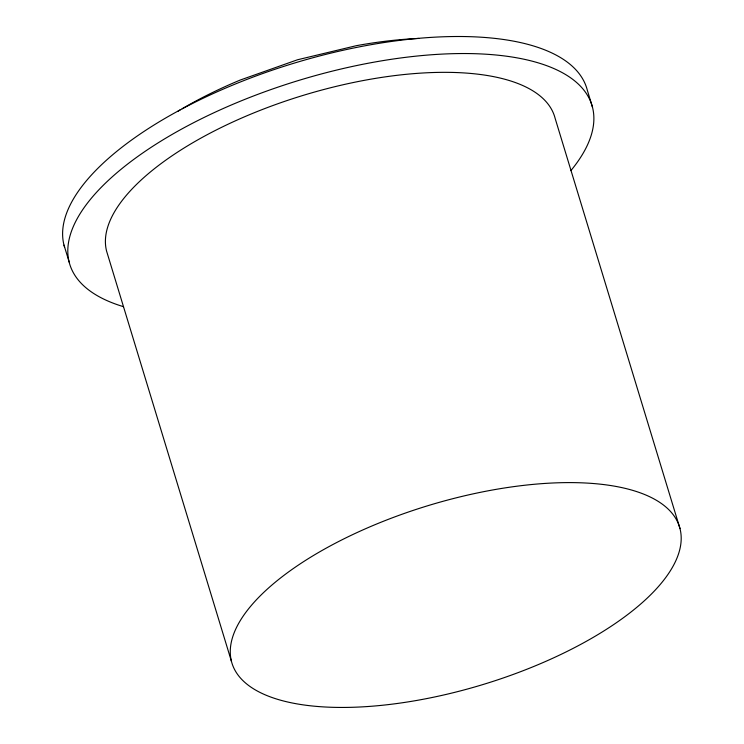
<?xml version="1.0" encoding="UTF-8"?>
<svg xmlns="http://www.w3.org/2000/svg" width="744" height="744" viewBox="0 0 744 744"><rect width="100%" height="100%" fill="white"/><g stroke="black" fill="none" stroke-linecap="round" stroke-linejoin="round"><path stroke-width="1.12" d="M592.512 107.294L587.314 90.201A272.918 109.154 -16.9 0 0 296.252 62.515A272.918 109.154 -16.9 0 0 64.598 247.222M679.988 528.584A233.923 93.567 -16.9 0 0 323.687 549.546A233.923 93.567 -16.9 0 0 363.481 706.8A233.923 93.567 -16.9 0 0 679.988 528.584L555.136 118.361A233.923 93.567 -16.9 0 0 307.886 93.967A233.923 93.567 -16.9 0 0 106.597 251.147L231.449 661.37M64.012 245.12L69.22 262.214M123.541 306.686A272.918 109.154 -16.9 0 1 137.668 156.566A272.918 109.154 -16.9 0 1 475.807 53.726A272.918 109.154 -16.9 0 1 570.862 170.636M178.076 111.172A233.923 93.567 -16.9 0 1 180.122 109.945M182.178 108.726A233.923 93.567 -16.9 0 1 240.219 80.054L297.488 59.78L356.311 45.691A233.923 93.567 -16.9 0 1 418.733 38.437"/></g></svg>
